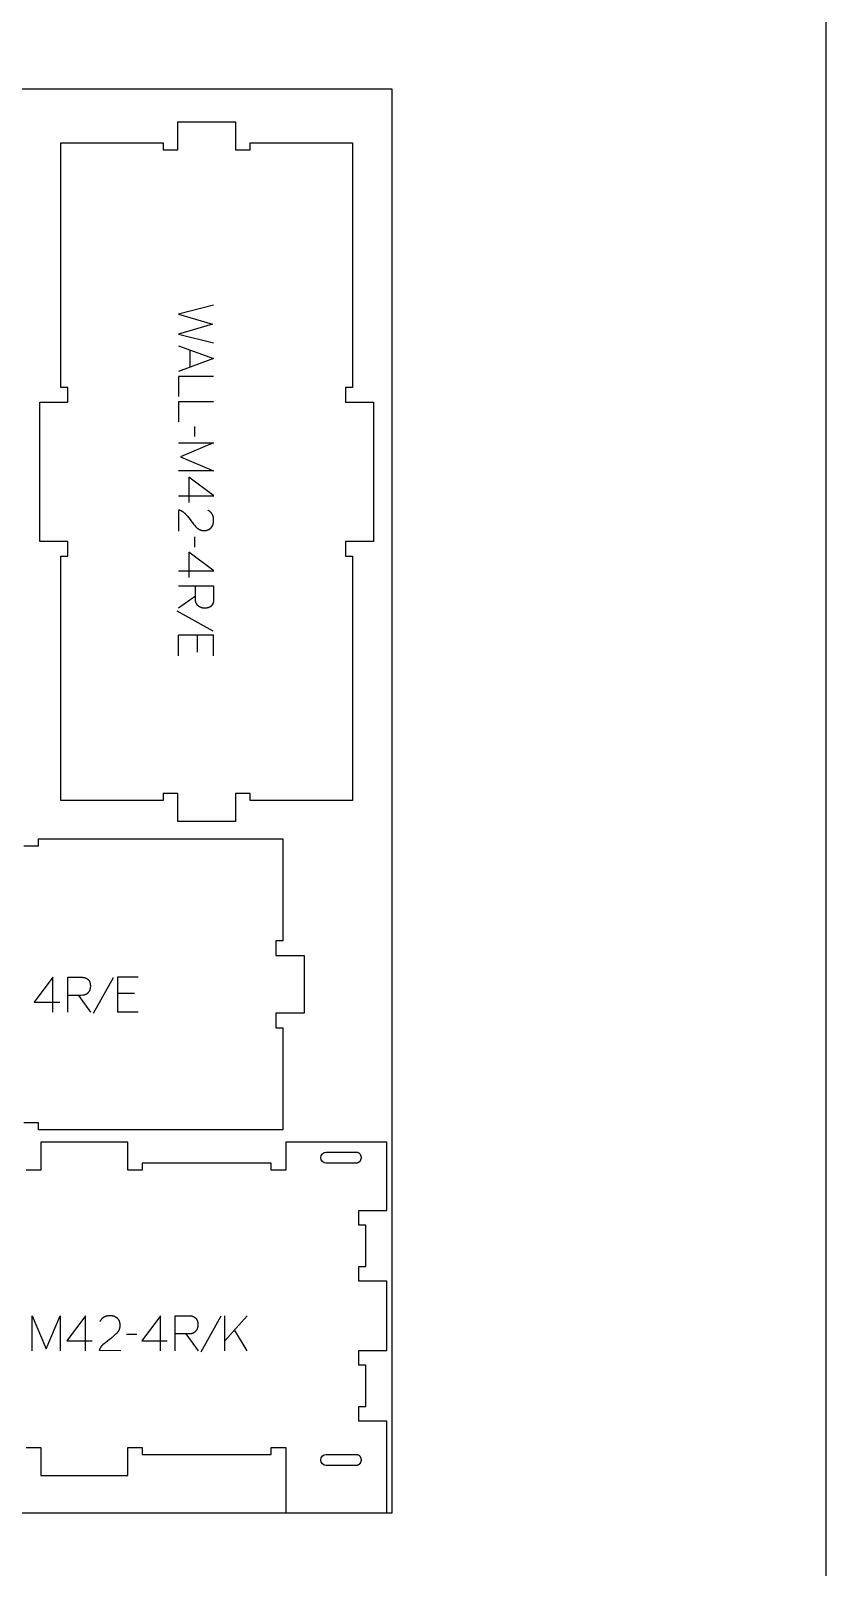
# Model space of a CAD drawing. Extents: x -10701 to -7518, y -43691 to -36097.
# Drawn here: x -8199 to -7518, y -40708 to -39391 of the extents above; entities that cross this region are included whole.
import ezdxf

# ---------------------------------------------------------------- set-up
doc = ezdxf.new("R2010")
doc.units = 0
for name, color, linetype in [('0_SHEET_SPRUCEPLY_2440X122', 1, 'CONTINUOUS'), ('1_ANYTOOL_1MMDEEP_LABELS_S', 2, 'CONTINUOUS'), ('3_ANYTOOL_CUTTHROUGH_INSID', 4, 'CONTINUOUS'), ('4_ANYTOOL_CUTTHROUGH_OUTSI', 5, 'CONTINUOUS'), ('DONOTCUT', 18, 'CONTINUOUS')]:
    doc.layers.add(name, color=color, linetype=linetype)

msp = doc.modelspace()

# ---------------------------------------------------------------- linework, layer by layer
at = {"layer": '0_SHEET_SPRUCEPLY_2440X122'}
msp.add_lwpolyline([(-10329.7, -39441.2), (-10329.7, -40661.2), (-7889.7, -40661.2), (-7889.7, -39441.2)], close=True, dxfattribs=at)
at = {"layer": '1_ANYTOOL_1MMDEEP_LABELS_S'}
for points in [[(-8042.6, -39626.5), (-8072.6, -39634.2), (-8043.5, -39642.7), (-8072.6, -39651.2), (-8042.6, -39658.7)], [(-8072.6, -39661.2), (-8042.6, -39672.1), (-8072.6, -39683.2)], [(-8063, -39664.7), (-8063, -39679.6)], [(-8042.6, -39687.5), (-8072.6, -39687.5), (-8072.6, -39704.6)], [(-8042.6, -39709.3), (-8072.6, -39709.3), (-8072.6, -39726.4)], [(-8058.7, -39739), (-8058.8, -39730.2)], [(-8072.6, -39744.2), (-8042.6, -39744.2), (-8070.9, -39756.2), (-8042.7, -39768.2), (-8072.6, -39768.2)], [(-8072.6, -39789.7), (-8042.5, -39789.8), (-8063.9, -39773.7)], [(-8063.9, -39773.7), (-8063.9, -39795.5)], [(-8072.5, -39819.9), (-8072.5, -39801.6), (-8072, -39801.8), (-8071.8, -39801.8), (-8071.6, -39801.9), (-8071.3, -39802), (-8071.1, -39802.1), (-8070.9, -39802.2), (-8070.7, -39802.3), (-8070.5, -39802.4), (-8070.3, -39802.5), (-8070.1, -39802.6), (-8069.9, -39802.7), (-8069.7, -39802.8), (-8069.5, -39802.9), (-8069.3, -39803.1), (-8069.1, -39803.2), (-8068.9, -39803.3), (-8068.7, -39803.5), (-8068.5, -39803.6), (-8068.3, -39803.7), (-8068.2, -39803.9), (-8068, -39804), (-8067.8, -39804.2), (-8067.6, -39804.3), (-8067.5, -39804.5), (-8067.3, -39804.6), (-8067.1, -39804.8), (-8067, -39805), (-8066.8, -39805.1), (-8066.6, -39805.3), (-8066.3, -39805.7), (-8065.1, -39807.1), (-8063.9, -39808.6), (-8062.8, -39810.1), (-8061.6, -39811.7), (-8061.1, -39812.4), (-8060.5, -39813.2), (-8059.9, -39813.9), (-8059.3, -39814.6), (-8058.7, -39815.2), (-8058.1, -39815.9), (-8057.5, -39816.5), (-8056.9, -39817.1), (-8056.8, -39817.2), (-8056.6, -39817.4), (-8056.4, -39817.5), (-8056.3, -39817.6), (-8056.1, -39817.8), (-8055.9, -39817.9), (-8055.8, -39818), (-8055.6, -39818.1), (-8055.4, -39818.2), (-8055.2, -39818.3), (-8055.1, -39818.4), (-8054.9, -39818.5), (-8054.7, -39818.6), (-8054.5, -39818.7), (-8054.3, -39818.8), (-8054.1, -39818.9), (-8053.9, -39818.9), (-8053.7, -39819), (-8053.5, -39819.1), (-8053.4, -39819.1), (-8053.1, -39819.2), (-8052.9, -39819.2), (-8052.7, -39819.3), (-8052.5, -39819.3), (-8052.3, -39819.3), (-8052.1, -39819.4), (-8051.9, -39819.4), (-8051.7, -39819.4), (-8051.5, -39819.4), (-8051.2, -39819.4), (-8051, -39819.4), (-8050.8, -39819.5), (-8050.5, -39819.4), (-8050.3, -39819.4), (-8050, -39819.4), (-8049.8, -39819.4), (-8049.6, -39819.4), (-8049.3, -39819.4), (-8049.1, -39819.3), (-8048.9, -39819.3), (-8048.7, -39819.3), (-8048.5, -39819.2), (-8048.2, -39819.2), (-8048, -39819.1), (-8047.8, -39819), (-8047.6, -39819), (-8047.4, -39818.9), (-8047.2, -39818.8), (-8047, -39818.7), (-8046.9, -39818.7), (-8046.7, -39818.6), (-8046.5, -39818.5), (-8046.3, -39818.4), (-8046.2, -39818.3), (-8046, -39818.1), (-8045.8, -39818), (-8045.7, -39817.9), (-8045.5, -39817.8), (-8045.4, -39817.7), (-8045.2, -39817.5), (-8045.1, -39817.4), (-8044.9, -39817.2), (-8044.8, -39817.1), (-8044.7, -39816.9), (-8044.5, -39816.8), (-8044.4, -39816.6), (-8044.3, -39816.4), (-8044.2, -39816.3), (-8044, -39816.1), (-8043.9, -39815.9), (-8043.8, -39815.8), (-8043.7, -39815.6), (-8043.6, -39815.4), (-8043.5, -39815.2), (-8043.5, -39815), (-8043.4, -39814.8), (-8043.3, -39814.6), (-8043.2, -39814.5), (-8043.1, -39814.3), (-8043.1, -39814.1), (-8043, -39813.9), (-8043, -39813.7), (-8042.9, -39813.5), (-8042.8, -39813.2), (-8042.8, -39813), (-8042.8, -39812.8), (-8042.7, -39812.6), (-8042.7, -39812.4), (-8042.7, -39812.2), (-8042.6, -39811.9), (-8042.6, -39811.7), (-8042.6, -39811.5), (-8042.6, -39811.2), (-8042.6, -39811), (-8042.6, -39810.5), (-8042.6, -39810.2), (-8042.6, -39809.8), (-8042.6, -39809.5), (-8042.6, -39809.1), (-8042.7, -39808.8), (-8042.7, -39808.4), (-8042.8, -39808.1), (-8042.9, -39807.8), (-8043, -39807.5), (-8043, -39807.3), (-8043.1, -39807.2), (-8043.1, -39807), (-8043.2, -39806.9), (-8043.2, -39806.7), (-8043.3, -39806.6), (-8043.3, -39806.4), (-8043.4, -39806.3), (-8043.5, -39806.1), (-8043.5, -39806), (-8043.6, -39805.9), (-8043.7, -39805.7), (-8043.7, -39805.6), (-8043.8, -39805.5), (-8043.9, -39805.3), (-8044, -39805.2), (-8044.1, -39805.1), (-8044.2, -39804.9), (-8044.3, -39804.8), (-8044.4, -39804.7), (-8044.4, -39804.6), (-8044.5, -39804.4), (-8044.6, -39804.3), (-8044.7, -39804.2), (-8044.9, -39804.1), (-8045, -39804), (-8045.1, -39803.9), (-8045.2, -39803.8), (-8045.3, -39803.7), (-8045.4, -39803.5), (-8045.5, -39803.4), (-8045.7, -39803.3), (-8045.9, -39803.1), (-8046.2, -39802.9), (-8046.5, -39802.7), (-8046.7, -39802.6), (-8047, -39802.4), (-8047.3, -39802.2), (-8047.7, -39802.1)], [(-8058.7, -39833.6), (-8058.8, -39824.9)], [(-8072.6, -39853.9), (-8042.5, -39854), (-8063.9, -39837.9)], [(-8063.9, -39837.9), (-8063.9, -39859.7)], [(-8072.6, -39866.7), (-8042.6, -39866.7), (-8042.6, -39878), (-8042.6, -39878.5), (-8042.6, -39879), (-8042.6, -39879.2), (-8042.6, -39879.5), (-8042.6, -39879.7), (-8042.7, -39879.9), (-8042.7, -39880.1), (-8042.7, -39880.3), (-8042.8, -39880.5), (-8042.8, -39880.7), (-8042.9, -39880.9), (-8042.9, -39881.1), (-8043, -39881.3), (-8043, -39881.5), (-8043.1, -39881.7), (-8043.2, -39881.9), (-8043.2, -39882.1), (-8043.3, -39882.2), (-8043.4, -39882.4), (-8043.5, -39882.6), (-8043.6, -39882.7), (-8043.7, -39882.9), (-8043.7, -39883), (-8043.8, -39883.2), (-8043.9, -39883.3), (-8044.1, -39883.5), (-8044.2, -39883.6), (-8044.3, -39883.8), (-8044.4, -39883.9), (-8044.5, -39884), (-8044.6, -39884.1), (-8044.8, -39884.3), (-8044.9, -39884.4), (-8045, -39884.5), (-8045.2, -39884.6), (-8045.3, -39884.7), (-8045.5, -39884.8), (-8045.6, -39884.9), (-8045.8, -39885), (-8045.9, -39885.1), (-8046.1, -39885.1), (-8046.3, -39885.2), (-8046.4, -39885.3), (-8046.6, -39885.4), (-8046.8, -39885.4), (-8047, -39885.5), (-8047.1, -39885.6), (-8047.3, -39885.6), (-8047.5, -39885.7), (-8047.7, -39885.7), (-8047.9, -39885.8), (-8048.1, -39885.8), (-8048.3, -39885.9), (-8048.6, -39885.9), (-8048.8, -39885.9), (-8049, -39885.9), (-8049.2, -39886), (-8049.4, -39886), (-8049.9, -39886), (-8050.4, -39886), (-8050.6, -39886), (-8050.7, -39886), (-8050.9, -39886), (-8051.1, -39886), (-8051.3, -39886), (-8051.4, -39885.9), (-8051.6, -39885.9), (-8051.8, -39885.9), (-8051.9, -39885.9), (-8052.1, -39885.8), (-8052.3, -39885.8), (-8052.5, -39885.8), (-8052.6, -39885.7), (-8052.8, -39885.7), (-8052.9, -39885.6), (-8053.1, -39885.6), (-8053.3, -39885.5), (-8053.4, -39885.4), (-8053.6, -39885.4), (-8053.7, -39885.3), (-8053.9, -39885.2), (-8054.1, -39885.2), (-8054.2, -39885.1), (-8054.4, -39885), (-8054.5, -39884.9), (-8054.7, -39884.8), (-8054.8, -39884.7), (-8055, -39884.6), (-8055.1, -39884.5), (-8055.3, -39884.4), (-8055.4, -39884.3), (-8055.6, -39884.2), (-8055.7, -39884.1), (-8055.9, -39884), (-8056, -39883.9), (-8056.1, -39883.8), (-8056.3, -39883.6), (-8056.4, -39883.5), (-8056.5, -39883.4), (-8056.6, -39883.3), (-8056.7, -39883.1), (-8056.8, -39883), (-8056.9, -39882.9), (-8057, -39882.7), (-8057.1, -39882.6), (-8057.2, -39882.4), (-8057.3, -39882.3), (-8057.4, -39882.1), (-8057.4, -39882), (-8057.5, -39881.8), (-8057.6, -39881.7), (-8057.6, -39881.5), (-8057.7, -39881.4), (-8057.7, -39881.2), (-8057.8, -39881), (-8057.8, -39880.9), (-8057.9, -39880.7), (-8057.9, -39880.5), (-8057.9, -39880.4), (-8058, -39880.2), (-8058, -39880), (-8058, -39879.8), (-8058, -39879.6), (-8058.1, -39877.7), (-8058.1, -39875.7), (-8058.1, -39866.7)], [(-8058.1, -39875.7), (-8072.6, -39886.1)], [(-8043, -39905.6), (-8073.8, -39888.5)], [(-8042.6, -39926.9), (-8042.6, -39909.2), (-8072.6, -39909.2)], [(-8072.6, -39926.9), (-8072.6, -39909.2)], [(-8056.5, -39923.7), (-8056.5, -39909.2)], [(-8180.2, -40232.2), (-8180.2, -40202.1), (-8196.2, -40223.5)], [(-8167.4, -40232.2), (-8167.4, -40202.2), (-8156.1, -40202.2), (-8155.6, -40202.2), (-8155.1, -40202.2), (-8154.9, -40202.2), (-8154.7, -40202.3), (-8154.4, -40202.3), (-8154.2, -40202.3), (-8154, -40202.3), (-8153.8, -40202.4), (-8153.6, -40202.4), (-8153.4, -40202.5), (-8153.2, -40202.5), (-8153, -40202.6), (-8152.8, -40202.6), (-8152.6, -40202.7), (-8152.4, -40202.7), (-8152.2, -40202.8), (-8152.1, -40202.9), (-8151.9, -40202.9), (-8151.7, -40203), (-8151.5, -40203.1), (-8151.4, -40203.2), (-8151.2, -40203.3), (-8151.1, -40203.4), (-8150.9, -40203.5), (-8150.8, -40203.6), (-8150.6, -40203.7), (-8150.5, -40203.8), (-8150.4, -40203.9), (-8150.2, -40204), (-8150.1, -40204.1), (-8150, -40204.3), (-8149.9, -40204.4), (-8149.8, -40204.5), (-8149.6, -40204.7), (-8149.5, -40204.8), (-8149.4, -40204.9), (-8149.3, -40205.1), (-8149.2, -40205.2), (-8149.1, -40205.4), (-8149.1, -40205.6), (-8149, -40205.7), (-8148.9, -40205.9), (-8148.8, -40206.1), (-8148.7, -40206.2), (-8148.7, -40206.4), (-8148.6, -40206.6), (-8148.6, -40206.8), (-8148.5, -40207), (-8148.4, -40207.2), (-8148.4, -40207.4), (-8148.4, -40207.6), (-8148.3, -40207.8), (-8148.3, -40208), (-8148.2, -40208.2), (-8148.2, -40208.4), (-8148.2, -40208.6), (-8148.2, -40208.8), (-8148.1, -40209.1), (-8148.1, -40209.5), (-8148.1, -40210), (-8148.1, -40210.2), (-8148.1, -40210.4), (-8148.1, -40210.6), (-8148.1, -40210.7), (-8148.2, -40210.9), (-8148.2, -40211.1), (-8148.2, -40211.2), (-8148.2, -40211.4), (-8148.3, -40211.6), (-8148.3, -40211.7), (-8148.3, -40211.9), (-8148.4, -40212.1), (-8148.4, -40212.2), (-8148.5, -40212.4), (-8148.5, -40212.6), (-8148.6, -40212.7), (-8148.6, -40212.9), (-8148.7, -40213.1), (-8148.7, -40213.2), (-8148.8, -40213.4), (-8148.9, -40213.5), (-8149, -40213.7), (-8149, -40213.8), (-8149.1, -40214), (-8149.2, -40214.2), (-8149.3, -40214.3), (-8149.4, -40214.5), (-8149.5, -40214.6), (-8149.6, -40214.8), (-8149.7, -40214.9), (-8149.8, -40215.1), (-8149.9, -40215.2), (-8150, -40215.4), (-8150.1, -40215.5), (-8150.2, -40215.6), (-8150.4, -40215.8), (-8150.5, -40215.9), (-8150.6, -40216), (-8150.7, -40216.1), (-8150.9, -40216.2), (-8151, -40216.4), (-8151.1, -40216.5), (-8151.3, -40216.6), (-8151.4, -40216.7), (-8151.5, -40216.8), (-8151.7, -40216.8), (-8151.8, -40216.9), (-8152, -40217), (-8152.1, -40217.1), (-8152.3, -40217.1), (-8152.4, -40217.2), (-8152.6, -40217.3), (-8152.8, -40217.3), (-8152.9, -40217.4), (-8153.1, -40217.4), (-8153.2, -40217.5), (-8153.4, -40217.5), (-8153.6, -40217.5), (-8153.8, -40217.6), (-8153.9, -40217.6), (-8154.1, -40217.6), (-8154.3, -40217.6), (-8154.5, -40217.6), (-8156.4, -40217.7), (-8158.4, -40217.7), (-8167.4, -40217.7)], [(-8128.5, -40202.7), (-8145.7, -40233.4)], [(-8107.2, -40202.2), (-8124.9, -40202.2), (-8124.9, -40232.2)], [(-8158.4, -40217.7), (-8148, -40232.2)], [(-8110.4, -40216.2), (-8124.9, -40216.2)], [(-8196.2, -40223.5), (-8174.4, -40223.5)], [(-8107.2, -40232.2), (-8124.9, -40232.2)], [(-8197.9, -40522.2), (-8197.9, -40492.2), (-8185.9, -40520.6), (-8173.9, -40492.3), (-8173.9, -40522.2)], [(-8152.3, -40522.2), (-8152.3, -40492.2), (-8168.3, -40513.6)], [(-8122.1, -40522.2), (-8140.4, -40522.1), (-8140.3, -40521.7), (-8140.2, -40521.4), (-8140.1, -40521.2), (-8140, -40521), (-8140, -40520.8), (-8139.9, -40520.6), (-8139.8, -40520.4), (-8139.7, -40520.1), (-8139.6, -40519.9), (-8139.5, -40519.7), (-8139.3, -40519.5), (-8139.2, -40519.3), (-8139.1, -40519.1), (-8139, -40518.9), (-8138.9, -40518.7), (-8138.7, -40518.6), (-8138.6, -40518.4), (-8138.5, -40518.2), (-8138.3, -40518), (-8138.2, -40517.8), (-8138, -40517.6), (-8137.9, -40517.5), (-8137.7, -40517.3), (-8137.6, -40517.1), (-8137.4, -40516.9), (-8137.3, -40516.8), (-8137.1, -40516.6), (-8136.9, -40516.4), (-8136.7, -40516.3), (-8136.4, -40516), (-8134.9, -40514.8), (-8133.4, -40513.6), (-8131.9, -40512.4), (-8130.4, -40511.3), (-8129.6, -40510.7), (-8128.9, -40510.2), (-8128.2, -40509.6), (-8127.5, -40509), (-8126.8, -40508.4), (-8126.2, -40507.8), (-8125.6, -40507.2), (-8125, -40506.6), (-8124.8, -40506.4), (-8124.7, -40506.3), (-8124.5, -40506.1), (-8124.4, -40505.9), (-8124.3, -40505.8), (-8124.2, -40505.6), (-8124, -40505.4), (-8123.9, -40505.3), (-8123.8, -40505.1), (-8123.7, -40504.9), (-8123.6, -40504.7), (-8123.5, -40504.5), (-8123.4, -40504.4), (-8123.4, -40504.2), (-8123.3, -40504), (-8123.2, -40503.8), (-8123.1, -40503.6), (-8123.1, -40503.4), (-8123, -40503.2), (-8122.9, -40503), (-8122.9, -40502.8), (-8122.8, -40502.6), (-8122.8, -40502.4), (-8122.8, -40502.2), (-8122.7, -40502), (-8122.7, -40501.8), (-8122.7, -40501.6), (-8122.6, -40501.3), (-8122.6, -40501.1), (-8122.6, -40500.9), (-8122.6, -40500.7), (-8122.6, -40500.4), (-8122.6, -40500.2), (-8122.6, -40499.9), (-8122.6, -40499.7), (-8122.6, -40499.5), (-8122.7, -40499.2), (-8122.7, -40499), (-8122.7, -40498.8), (-8122.8, -40498.5), (-8122.8, -40498.3), (-8122.9, -40498.1), (-8122.9, -40497.9), (-8123, -40497.7), (-8123, -40497.5), (-8123.1, -40497.3), (-8123.2, -40497.1), (-8123.2, -40496.9), (-8123.3, -40496.7), (-8123.4, -40496.5), (-8123.5, -40496.3), (-8123.6, -40496.2), (-8123.7, -40496), (-8123.8, -40495.8), (-8123.9, -40495.6), (-8124, -40495.5), (-8124.2, -40495.3), (-8124.3, -40495.2), (-8124.4, -40495), (-8124.5, -40494.9), (-8124.7, -40494.7), (-8124.8, -40494.6), (-8125, -40494.4), (-8125.1, -40494.3), (-8125.3, -40494.2), (-8125.5, -40494.1), (-8125.6, -40493.9), (-8125.8, -40493.8), (-8126, -40493.7), (-8126.1, -40493.6), (-8126.3, -40493.5), (-8126.5, -40493.4), (-8126.7, -40493.3), (-8126.8, -40493.2), (-8127, -40493.1), (-8127.2, -40493), (-8127.4, -40493), (-8127.6, -40492.9), (-8127.8, -40492.8), (-8128, -40492.7), (-8128.2, -40492.7), (-8128.4, -40492.6), (-8128.6, -40492.6), (-8128.8, -40492.5), (-8129, -40492.5), (-8129.2, -40492.4), (-8129.5, -40492.4), (-8129.7, -40492.3), (-8129.9, -40492.3), (-8130.1, -40492.3), (-8130.3, -40492.3), (-8130.6, -40492.2), (-8130.8, -40492.2), (-8131, -40492.2), (-8131.5, -40492.2), (-8131.9, -40492.2), (-8132.2, -40492.2), (-8132.6, -40492.3), (-8132.9, -40492.3), (-8133.3, -40492.3), (-8133.6, -40492.4), (-8133.9, -40492.5), (-8134.3, -40492.5), (-8134.6, -40492.6), (-8134.7, -40492.7), (-8134.9, -40492.7), (-8135, -40492.8), (-8135.2, -40492.8), (-8135.3, -40492.9), (-8135.5, -40492.9), (-8135.6, -40493), (-8135.8, -40493.1), (-8135.9, -40493.1), (-8136.1, -40493.2), (-8136.2, -40493.3), (-8136.3, -40493.3), (-8136.5, -40493.4), (-8136.6, -40493.5), (-8136.7, -40493.6), (-8136.9, -40493.7), (-8137, -40493.7), (-8137.1, -40493.8), (-8137.2, -40493.9), (-8137.4, -40494), (-8137.5, -40494.1), (-8137.6, -40494.2), (-8137.7, -40494.3), (-8137.8, -40494.4), (-8138, -40494.5), (-8138.1, -40494.6), (-8138.2, -40494.7), (-8138.3, -40494.8), (-8138.4, -40495), (-8138.5, -40495.1), (-8138.6, -40495.2), (-8138.7, -40495.3), (-8138.9, -40495.6), (-8139.1, -40495.8), (-8139.3, -40496.1), (-8139.5, -40496.4), (-8139.7, -40496.7), (-8139.8, -40497), (-8140, -40497.3)], [(-8088.1, -40522.2), (-8088.1, -40492.2), (-8104.1, -40513.6)], [(-8075.4, -40522.2), (-8075.4, -40492.2), (-8064, -40492.2), (-8063.5, -40492.2), (-8063.1, -40492.2), (-8062.8, -40492.3), (-8062.6, -40492.3), (-8062.4, -40492.3), (-8062.2, -40492.3), (-8061.9, -40492.4), (-8061.7, -40492.4), (-8061.5, -40492.4), (-8061.3, -40492.5), (-8061.1, -40492.5), (-8060.9, -40492.6), (-8060.7, -40492.6), (-8060.5, -40492.7), (-8060.3, -40492.8), (-8060.2, -40492.8), (-8060, -40492.9), (-8059.8, -40493), (-8059.6, -40493.1), (-8059.5, -40493.1), (-8059.3, -40493.2), (-8059.2, -40493.3), (-8059, -40493.4), (-8058.9, -40493.5), (-8058.7, -40493.6), (-8058.6, -40493.7), (-8058.4, -40493.8), (-8058.3, -40493.9), (-8058.2, -40494.1), (-8058, -40494.2), (-8057.9, -40494.3), (-8057.8, -40494.4), (-8057.7, -40494.6), (-8057.6, -40494.7), (-8057.5, -40494.8), (-8057.4, -40495), (-8057.3, -40495.1), (-8057.2, -40495.3), (-8057.1, -40495.4), (-8057, -40495.6), (-8056.9, -40495.8), (-8056.8, -40495.9), (-8056.8, -40496.1), (-8056.7, -40496.3), (-8056.6, -40496.4), (-8056.5, -40496.6), (-8056.5, -40496.8), (-8056.4, -40497), (-8056.4, -40497.2), (-8056.3, -40497.4), (-8056.3, -40497.6), (-8056.2, -40497.8), (-8056.2, -40498), (-8056.2, -40498.2), (-8056.1, -40498.4), (-8056.1, -40498.7), (-8056.1, -40498.9), (-8056.1, -40499.1), (-8056.1, -40499.6), (-8056, -40500.1), (-8056.1, -40500.2), (-8056.1, -40500.4), (-8056.1, -40500.6), (-8056.1, -40500.8), (-8056.1, -40500.9), (-8056.1, -40501.1), (-8056.1, -40501.3), (-8056.2, -40501.4), (-8056.2, -40501.6), (-8056.2, -40501.8), (-8056.3, -40501.9), (-8056.3, -40502.1), (-8056.3, -40502.3), (-8056.4, -40502.4), (-8056.4, -40502.6), (-8056.5, -40502.8), (-8056.6, -40502.9), (-8056.6, -40503.1), (-8056.7, -40503.2), (-8056.7, -40503.4), (-8056.8, -40503.6), (-8056.9, -40503.7), (-8057, -40503.9), (-8057.1, -40504), (-8057.1, -40504.2), (-8057.2, -40504.3), (-8057.3, -40504.5), (-8057.4, -40504.6), (-8057.5, -40504.8), (-8057.6, -40504.9), (-8057.7, -40505.1), (-8057.8, -40505.2), (-8057.9, -40505.4), (-8058.1, -40505.5), (-8058.2, -40505.7), (-8058.3, -40505.8), (-8058.4, -40505.9), (-8058.5, -40506), (-8058.7, -40506.2), (-8058.8, -40506.3), (-8058.9, -40506.4), (-8059.1, -40506.5), (-8059.2, -40506.6), (-8059.3, -40506.7), (-8059.5, -40506.8), (-8059.6, -40506.9), (-8059.8, -40507), (-8059.9, -40507), (-8060.1, -40507.1), (-8060.2, -40507.2), (-8060.4, -40507.2), (-8060.5, -40507.3), (-8060.7, -40507.4), (-8060.9, -40507.4), (-8061, -40507.5), (-8061.2, -40507.5), (-8061.4, -40507.5), (-8061.5, -40507.6), (-8061.7, -40507.6), (-8061.9, -40507.6), (-8062.1, -40507.6), (-8062.2, -40507.7), (-8062.4, -40507.7), (-8064.3, -40507.7), (-8066.4, -40507.8), (-8075.3, -40507.8)], [(-8036.4, -40492.7), (-8053.6, -40523.5)], [(-8033, -40513.6), (-8014, -40492.2)], [(-8033, -40522.2), (-8033, -40492.2)], [(-8108.4, -40508.3), (-8117.2, -40508.4)], [(-8066.4, -40507.8), (-8055.9, -40522.3)], [(-8014, -40522.2), (-8024.8, -40504.4)], [(-8168.3, -40513.6), (-8146.6, -40513.6)], [(-8104.1, -40513.6), (-8082.4, -40513.6)]]:
    msp.add_lwpolyline(points, dxfattribs=at)
at = {"layer": '3_ANYTOOL_CUTTHROUGH_INSID', "color": 4}
for points in [[(-7946.1, -40352), (-7920.4, -40352), (-7920.3, -40352), (-7920.2, -40352), (-7920.1, -40352), (-7920, -40352), (-7919.9, -40352), (-7919.8, -40352), (-7919.7, -40352), (-7919.6, -40352.1), (-7919.5, -40352.1), (-7919.4, -40352.1), (-7919.3, -40352.1), (-7919.2, -40352.2), (-7919.1, -40352.2), (-7919, -40352.3), (-7918.9, -40352.3), (-7918.9, -40352.3), (-7918.8, -40352.4), (-7918.7, -40352.4), (-7918.6, -40352.5), (-7918.5, -40352.5), (-7918.4, -40352.6), (-7918.3, -40352.7), (-7918.2, -40352.7), (-7918.1, -40352.8), (-7918, -40352.9), (-7918, -40352.9), (-7917.9, -40353), (-7917.8, -40353.1), (-7917.7, -40353.2), (-7917.6, -40353.2), (-7917.6, -40353.3), (-7917.5, -40353.4), (-7917.4, -40353.5), (-7917.4, -40353.6), (-7917.3, -40353.7), (-7917.2, -40353.8), (-7917.2, -40353.9), (-7917.1, -40354), (-7917.1, -40354.1), (-7917, -40354.2), (-7917, -40354.3), (-7916.9, -40354.4), (-7916.9, -40354.5), (-7916.8, -40354.6), (-7916.8, -40354.7), (-7916.7, -40354.8), (-7916.7, -40354.9), (-7916.7, -40355), (-7916.6, -40355.1), (-7916.6, -40355.2), (-7916.6, -40355.3), (-7916.5, -40355.4), (-7916.5, -40355.6), (-7916.5, -40355.7), (-7916.5, -40355.8), (-7916.5, -40355.9), (-7916.4, -40356), (-7916.4, -40356.1), (-7916.4, -40356.2), (-7916.4, -40356.3), (-7916.4, -40356.4), (-7916.4, -40356.5), (-7916.4, -40356.6), (-7916.4, -40356.7), (-7916.4, -40356.8), (-7916.4, -40356.9), (-7916.4, -40357.1), (-7916.4, -40357.2), (-7916.4, -40357.3), (-7916.4, -40357.4), (-7916.4, -40357.5), (-7916.5, -40357.6), (-7916.5, -40357.7), (-7916.5, -40357.8), (-7916.5, -40357.9), (-7916.5, -40358), (-7916.6, -40358.1), (-7916.6, -40358.2), (-7916.6, -40358.3), (-7916.7, -40358.4), (-7916.7, -40358.6), (-7916.7, -40358.7), (-7916.8, -40358.8), (-7916.8, -40358.9), (-7916.9, -40359), (-7916.9, -40359.1), (-7917, -40359.2), (-7917, -40359.3), (-7917.1, -40359.4), (-7917.1, -40359.5), (-7917.2, -40359.6), (-7917.2, -40359.7), (-7917.3, -40359.8), (-7917.4, -40359.9), (-7917.4, -40360), (-7917.5, -40360), (-7917.6, -40360.1), (-7917.6, -40360.2), (-7917.7, -40360.3), (-7917.8, -40360.4), (-7917.9, -40360.5), (-7918, -40360.5), (-7918, -40360.6), (-7918.1, -40360.7), (-7918.2, -40360.7), (-7918.3, -40360.8), (-7918.4, -40360.9), (-7918.5, -40360.9), (-7918.6, -40361), (-7918.7, -40361), (-7918.8, -40361.1), (-7918.9, -40361.1), (-7918.9, -40361.2), (-7919, -40361.2), (-7919.1, -40361.2), (-7919.2, -40361.3), (-7919.3, -40361.3), (-7919.4, -40361.3), (-7919.5, -40361.4), (-7919.6, -40361.4), (-7919.7, -40361.4), (-7919.8, -40361.4), (-7919.9, -40361.4), (-7920, -40361.5), (-7920.1, -40361.5), (-7920.2, -40361.5), (-7920.3, -40361.5), (-7920.4, -40361.5), (-7946.1, -40361.5, -1)], [(-7946.1, -40620.5, -1), (-7946.1, -40611), (-7920.4, -40611), (-7920.3, -40611), (-7920.2, -40611), (-7920.1, -40611), (-7920, -40611), (-7919.9, -40611), (-7919.8, -40611), (-7919.7, -40611), (-7919.6, -40611.1), (-7919.5, -40611.1), (-7919.4, -40611.1), (-7919.3, -40611.1), (-7919.2, -40611.2), (-7919.1, -40611.2), (-7919, -40611.3), (-7918.9, -40611.3), (-7918.9, -40611.3), (-7918.8, -40611.4), (-7918.7, -40611.4), (-7918.6, -40611.5), (-7918.5, -40611.5), (-7918.4, -40611.6), (-7918.3, -40611.7), (-7918.2, -40611.7), (-7918.1, -40611.8), (-7918, -40611.9), (-7918, -40611.9), (-7917.9, -40612), (-7917.8, -40612.1), (-7917.7, -40612.2), (-7917.6, -40612.2), (-7917.6, -40612.3), (-7917.5, -40612.4), (-7917.4, -40612.5), (-7917.4, -40612.6), (-7917.3, -40612.7), (-7917.2, -40612.8), (-7917.2, -40612.9), (-7917.1, -40613), (-7917.1, -40613.1), (-7917, -40613.2), (-7917, -40613.3), (-7916.9, -40613.4), (-7916.9, -40613.5), (-7916.8, -40613.6), (-7916.8, -40613.7), (-7916.7, -40613.8), (-7916.7, -40613.9), (-7916.7, -40614), (-7916.6, -40614.1), (-7916.6, -40614.2), (-7916.6, -40614.3), (-7916.5, -40614.4), (-7916.5, -40614.6), (-7916.5, -40614.7), (-7916.5, -40614.8), (-7916.5, -40614.9), (-7916.4, -40615), (-7916.4, -40615.1), (-7916.4, -40615.2), (-7916.4, -40615.3), (-7916.4, -40615.4), (-7916.4, -40615.5), (-7916.4, -40615.6), (-7916.4, -40615.7), (-7916.4, -40615.8), (-7916.4, -40615.9), (-7916.4, -40616.1), (-7916.4, -40616.2), (-7916.4, -40616.3), (-7916.4, -40616.4), (-7916.4, -40616.5), (-7916.5, -40616.6), (-7916.5, -40616.7), (-7916.5, -40616.8), (-7916.5, -40616.9), (-7916.5, -40617), (-7916.6, -40617.1), (-7916.6, -40617.2), (-7916.6, -40617.3), (-7916.7, -40617.4), (-7916.7, -40617.6), (-7916.7, -40617.7), (-7916.8, -40617.8), (-7916.8, -40617.9), (-7916.9, -40618), (-7916.9, -40618.1), (-7917, -40618.2), (-7917, -40618.3), (-7917.1, -40618.4), (-7917.1, -40618.5), (-7917.2, -40618.6), (-7917.2, -40618.7), (-7917.3, -40618.8), (-7917.4, -40618.9), (-7917.4, -40619), (-7917.5, -40619), (-7917.6, -40619.1), (-7917.6, -40619.2), (-7917.7, -40619.3), (-7917.8, -40619.4), (-7917.9, -40619.5), (-7918, -40619.5), (-7918, -40619.6), (-7918.1, -40619.7), (-7918.2, -40619.7), (-7918.3, -40619.8), (-7918.4, -40619.9), (-7918.5, -40619.9), (-7918.6, -40620), (-7918.7, -40620), (-7918.8, -40620.1), (-7918.9, -40620.1), (-7918.9, -40620.2), (-7919, -40620.2), (-7919.1, -40620.2), (-7919.2, -40620.3), (-7919.3, -40620.3), (-7919.4, -40620.3), (-7919.5, -40620.4), (-7919.6, -40620.4), (-7919.7, -40620.4), (-7919.8, -40620.4), (-7919.9, -40620.4), (-7920, -40620.5), (-7920.1, -40620.5), (-7920.2, -40620.5), (-7920.3, -40620.5), (-7920.4, -40620.5)]]:
    msp.add_lwpolyline(points, format="xyb", close=True, dxfattribs=at)
at = {"layer": '4_ANYTOOL_CUTTHROUGH_OUTSI', "color": 5}
msp.add_lwpolyline([(-7923.8, -39841.4), (-7923.8, -40050.9), (-8011.3, -40050.9), (-8011.3, -40044.9), (-8023.8, -40044.9), (-8023.8, -40068.9), (-8073.3, -40068.9), (-8073.3, -40044.9), (-8085.8, -40044.9), (-8085.8, -40050.9), (-8173.3, -40050.9), (-8173.3, -39841.4), (-8167.3, -39841.4), (-8167.3, -39828.9), (-8191.3, -39828.9), (-8191.3, -39709.4), (-8167.3, -39709.4), (-8167.3, -39696.9), (-8173.3, -39696.9), (-8173.3, -39487.4), (-8085.8, -39487.4), (-8085.8, -39493.4), (-8073.3, -39493.4), (-8073.3, -39469.4), (-8023.8, -39469.4), (-8023.8, -39493.4), (-8011.3, -39493.4), (-8011.3, -39487.4), (-7923.8, -39487.4), (-7923.8, -39696.9), (-7929.8, -39696.9), (-7929.8, -39709.4), (-7905.8, -39709.4), (-7905.8, -39828.9), (-7929.8, -39828.9), (-7929.8, -39841.4)], close=True, dxfattribs=at)
for points in [[(-8205.2, -40089.5), (-8192.7, -40089.5), (-8192.7, -40083.5), (-7983.2, -40083.5), (-7983.2, -40171), (-7989.2, -40171), (-7989.2, -40183.5), (-7965.2, -40183.5), (-7965.2, -40233), (-7989.2, -40233), (-7989.2, -40245.5), (-7983.2, -40245.5), (-7983.2, -40333), (-8192.7, -40333), (-8192.7, -40327), (-8205.2, -40327)], [(-8203.2, -40605), (-8190.7, -40605), (-8190.7, -40629), (-8116.2, -40629), (-8116.2, -40605.2), (-8116.2, -40605), (-8103.7, -40605), (-8103.7, -40611), (-8003.4, -40611), (-7993.4, -40611), (-7993.4, -40605), (-7980.9, -40605), (-7980.9, -40661), (-7894.2, -40661), (-7894.2, -40582.5), (-7918.2, -40582.5), (-7918.2, -40570), (-7912.2, -40570), (-7912.2, -40534.5), (-7918.2, -40534.5), (-7918.2, -40522), (-7894.2, -40522), (-7894.2, -40462.5), (-7918.2, -40462.5), (-7918.2, -40450), (-7912.2, -40450), (-7912.2, -40414.5), (-7918.2, -40414.5), (-7918.2, -40402), (-7894.2, -40402), (-7894.2, -40402), (-7894.2, -40343.5), (-7980.9, -40343.5), (-7980.9, -40367.5), (-7993.4, -40367.5), (-7993.4, -40361.5), (-8003.4, -40361.5), (-8103.7, -40361.5), (-8103.7, -40367.5), (-8116.2, -40367.5), (-8116.2, -40343.5), (-8190.7, -40343.5), (-8190.7, -40367.5), (-8203.2, -40367.5)]]:
    msp.add_lwpolyline(points, dxfattribs=at)
at = {"layer": 'DONOTCUT'}
msp.add_lwpolyline([(-10701.4, -43690.7), (-7518, -43690.7), (-7518, -36097.2), (-10701.4, -36097.2)], close=True, dxfattribs=at)

doc.saveas('drawing.dxf')
